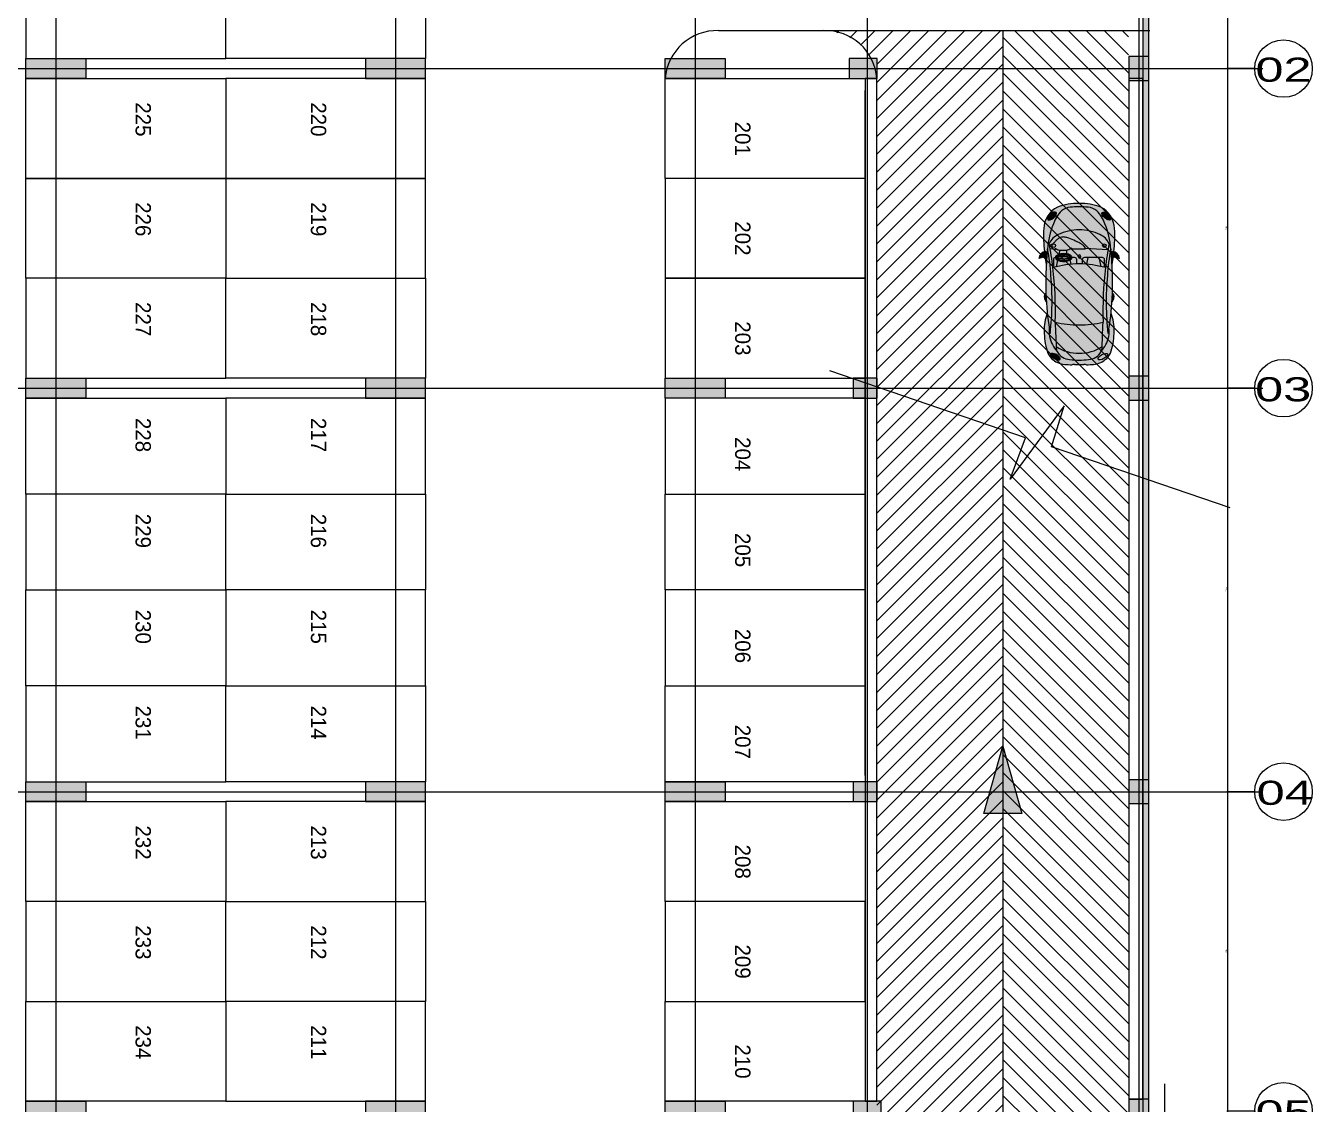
# Model space of a CAD drawing. Header units: metres. Extents: x 29 to 86.9, y -23.2 to 39.7.
# Drawn here: x 54.75 to 86.94, y -2.07 to 24.92 of the extents above; entities that cross this region are included whole.
import ezdxf

# ---------------------------------------------------------------- set-up
doc = ezdxf.new("R2010")
doc.units = ezdxf.units.M
doc.header["$LTSCALE"] = 100
doc.layers.get('0').update_dxf_attribs({"color": 254})
doc.layers.add('Arqui', color=8, linetype='Continuous', lineweight=0)
doc.styles.add('ROMANS', font='arial.ttf', dxfattribs={"width": 0.7})
doc.styles.add('style2', font='arial.ttf', dxfattribs={"width": 1.5})
doc.dimstyles.new('1-10', dxfattribs={"dimscale": 10, "dimtxt": 0.0037, "dimasz": 0.001, "dimexe": 0.0018, "dimexo": 0.0018, "dimgap": 0.0005, "dimtad": 1, "dimzin": 4, "dimdsep": 46, "dimtxsty": 'ROMANS', "dimblk": 'ARCHTICK', "dimcen": 0.003, "dimdle": 0.0015, "dimclrd": 1, "dimclre": 1, "dimclrt": 4, "dimadec": 0, "dimazin": 0, "dimtfac": 1, "dimtix": 1, "dimtmove": 2, "dimatfit": 3, "dimldrblk": 'flecha', "dimfxl": 1, "dimtolj": 1, "dimtzin": 4, "dimarcsym": 0})

# ---------------------------------------------------------------- blocks, each defined once
blk = doc.blocks.new('_ArchTick')
at = {"layer": 'Arqui', "const_width": 0.15}
blk.add_lwpolyline([(-0.5, -0.5), (0.5, 0.5)], dxfattribs=at)
blk = doc.blocks.new('*D15')
at = {"layer": 'Arqui', "lineweight": -2, "transparency": 16777216}
for p, q in [((-46.72, -6657.799), (-47.404, -6657.799)), ((-47.386, -6657.784), (-47.386, -6667.914)), ((-46.72, -6667.899), (-47.404, -6667.899))]:
    blk.add_line(p, q, dxfattribs=at)
at = {"layer": 'Arqui', "transparency": 16777216}
for p in [(-46.702, -6657.799), (-47.386, -6667.899), (-46.702, -6667.899)]:
    blk.add_point(p, dxfattribs=at)
at = {"layer": 'Arqui', "lineweight": -2, "transparency": 16777216, "xscale": 0.01, "yscale": 0.01, "zscale": 0.01}
for p, rotation in [((-47.386, -6657.799), 90), ((-47.386, -6667.899), 270)]:
    blk.add_blockref('_ArchTick', p, dxfattribs=dict(at, rotation=rotation))
at = {"layer": 'Arqui', "transparency": 16777216, "insert": (-47.41, -6662.849), "char_height": 0.037, "attachment_point": 5, "rotation": 90, "style": 'ROMANS'}
blk.add_mtext('\\A1;10.10', dxfattribs=at)
blk = doc.blocks.new('flecha')
at = {"layer": 'Arqui', "lineweight": 0}
h = blk.add_hatch(color=256, dxfattribs=at)
h.dxf.hatch_style = 1
h.paths.add_polyline_path([(0, 0), (2.4, 0.4), (2.4, 0), (4, 0), (4, 0), (2.4, 0), (2.4, -0.4)])
at = {"layer": 'Arqui', "lineweight": 0, "flags": 128}
blk.add_lwpolyline([(0, 0), (2.4, 0.4), (2.4, 0), (2.4, 0), (4, 0), (4, 0), (2.4, 0), (2.4, -0.4), (0, 0)], dxfattribs=at)
blk = doc.blocks.new('*D16')
at = {"layer": 'Arqui', "lineweight": -2, "transparency": 16777216}
for p, q in [((-46.72, -6667.899), (-47.404, -6667.899)), ((-47.386, -6667.884), (-47.386, -6675.914)), ((-46.72, -6675.899), (-47.404, -6675.899))]:
    blk.add_line(p, q, dxfattribs=at)
at = {"layer": 'Arqui', "transparency": 16777216}
for p in [(-46.702, -6667.899), (-47.386, -6675.899), (-46.702, -6675.899)]:
    blk.add_point(p, dxfattribs=at)
at = {"layer": 'Arqui', "lineweight": -2, "transparency": 16777216, "xscale": 0.01, "yscale": 0.01, "zscale": 0.01}
for p, rotation in [((-47.386, -6667.899), 90), ((-47.386, -6675.899), 270)]:
    blk.add_blockref('_ArchTick', p, dxfattribs=dict(at, rotation=rotation))
at = {"layer": 'Arqui', "transparency": 16777216, "insert": (-47.41, -6671.899), "char_height": 0.037, "attachment_point": 5, "rotation": 90, "style": 'ROMANS'}
blk.add_mtext('\\A1;8.00', dxfattribs=at)
blk = doc.blocks.new('*D17')
at = {"layer": 'Arqui', "lineweight": -2, "transparency": 16777216}
for p, q in [((-46.72, -6675.899), (-47.404, -6675.899)), ((-47.386, -6675.884), (-47.386, -6686.014)), ((-46.72, -6685.999), (-47.404, -6685.999))]:
    blk.add_line(p, q, dxfattribs=at)
at = {"layer": 'Arqui', "transparency": 16777216}
for p in [(-46.702, -6675.899), (-47.386, -6685.999), (-46.702, -6685.999)]:
    blk.add_point(p, dxfattribs=at)
at = {"layer": 'Arqui', "lineweight": -2, "transparency": 16777216, "xscale": 0.01, "yscale": 0.01, "zscale": 0.01}
for p, rotation in [((-47.386, -6675.899), 90), ((-47.386, -6685.999), 270)]:
    blk.add_blockref('_ArchTick', p, dxfattribs=dict(at, rotation=rotation))
at = {"layer": 'Arqui', "transparency": 16777216, "insert": (-47.41, -6680.949), "char_height": 0.037, "attachment_point": 5, "rotation": 90, "style": 'ROMANS'}
blk.add_mtext('\\A1;10.10', dxfattribs=at)
blk = doc.blocks.new('*D18')
at = {"layer": 'Arqui', "lineweight": -2, "transparency": 16777216}
for p, q in [((-46.72, -6685.999), (-47.404, -6685.999)), ((-47.386, -6685.984), (-47.386, -6694.014)), ((-46.72, -6693.999), (-47.404, -6693.999))]:
    blk.add_line(p, q, dxfattribs=at)
at = {"layer": 'Arqui', "transparency": 16777216}
for p in [(-46.702, -6685.999), (-47.386, -6693.999), (-46.702, -6693.999)]:
    blk.add_point(p, dxfattribs=at)
at = {"layer": 'Arqui', "lineweight": -2, "transparency": 16777216, "xscale": 0.01, "yscale": 0.01, "zscale": 0.01}
for p, rotation in [((-47.386, -6685.999), 90), ((-47.386, -6693.999), 270)]:
    blk.add_blockref('_ArchTick', p, dxfattribs=dict(at, rotation=rotation))
at = {"layer": 'Arqui', "transparency": 16777216, "insert": (-47.41, -6689.999), "char_height": 0.037, "attachment_point": 5, "rotation": 90, "style": 'ROMANS'}
blk.add_mtext('\\A1;8.00', dxfattribs=at)
blk = doc.blocks.new('WVG&%SOL')
at = {"layer": 'Arqui'}
for points in [[(2.702, 2.046), (2.759, 1.843), (2.873, 1.868, 0.376745)], [(4.01, 1.023, 0.038434), (3.999, 1.252, 0.165051), (3.909, 1.471, 0.116028), (3.578, 1.676, 0.079533), (2.939, 1.825, -0.034914), (2.267, 1.739, -0.050272), (0.794, 1.756, -0.005604), (0.931, 1.78, 0.156483), (0.512, 1.7, 0.040994), (0.36, 1.601, -0.002724), (1.083, 1.631, 0.037623), (2.471, 1.689, 0.015614), (3.079, 1.782, -0.195233), (3.304, 1.552, -0.1149), (3.427, 1.023, -0.1149), (3.304, 0.494, -0.195233), (3.079, 0.264, 0.015614), (2.471, 0.356, 0.037623), (1.083, 0.415, -0.002724), (0.36, 0.445, 0.040994), (0.512, 0.345, 0.156483), (0.931, 0.265, -0.005604), (0.794, 0.29, -0.050272), (2.267, 0.306, -0.034914), (2.939, 0.221, 0.079533), (3.578, 0.37, 0.116028), (3.909, 0.575, 0.165051), (3.999, 0.793, 0.038434)], [(2.939, 1.825, 0.040737), (1.68, 1.861, 0.035921), (0.794, 1.756, 0.050272), (2.267, 1.739, 0.034914)], [(1.68, 1.861, 0.003237), (1.6, 1.857, -0.302201), (1.78, 1.902, -0.382363), (1.81, 1.867, 0.004188)], [(2.746, 1.89, 0.012662), (2.546, 1.858, -0.00691), (2.759, 1.843)], [(2.267, 0.306, 0.050272), (0.794, 0.29, 0.035921), (1.68, 0.184, 0.040737), (2.939, 0.221, 0.034914)], [(1.68, 0.184, -0.003237), (1.6, 0.189, 0.302201), (1.78, 0.144, 0.382363), (1.81, 0.179, -0.004188), (1.68, 0.184, 0.370606), (1.69, 0.159, 0.133562), (1.727, 0.152, 0.082304), (1.774, 0.157, 0.720766), (1.775, 0.178, -0.720766), (1.774, 0.157, -0.082304), (1.727, 0.152, -0.131494), (1.691, 0.159, -0.378629)], [(2.759, 0.203, -0.00691), (2.546, 0.187, 0.012662), (2.746, 0.155)], [(2.873, 0.178), (2.759, 0.203), (2.702, 0, 0.376745)]]:
    blk.add_hatch(color=256, dxfattribs=at).paths.add_polyline_path(points)
h = blk.add_hatch(color=256, dxfattribs=at)
h.paths.add_polyline_path([(0.351, 1.838, 0.12145), (0.162, 1.722, 0.182603), (0.011, 1.389, 0.029325), (0, 1.208, 0.083808), (0.011, 1.175, -0.015143), (0.011, 1.144, 0.03333), (0.006, 1.023, 0.03333), (0.011, 0.901, -0.015143), (0.011, 0.87, 0.083808), (0, 0.838, 0.029325), (0.011, 0.656, 0.182603), (0.162, 0.323, 0.12145), (0.351, 0.208, 0.08496), (0.855, 0.137, 0.124038), (1.301, 0.214, -0.015027), (0.931, 0.265, -0.156483), (0.512, 0.345, -0.048195), (0.336, 0.465, -0.259383), (0.135, 0.782, -0.003945), (0.116, 1.023, -0.003945), (0.135, 1.264, -0.259383), (0.336, 1.581, -0.048195), (0.512, 1.7, -0.156483), (0.931, 1.78, -0.015027), (1.301, 1.832, 0.124038), (0.855, 1.908, 0.08496)])
edge = h.paths.add_edge_path(flags=16)
edge.add_ellipse((0.208, 1.626), major_axis=(0.067, 0.121), ratio=0.405921, start_angle=0, end_angle=360, ccw=False)
h.paths.add_polyline_path([(1.083, 1.631, 0.037623), (2.471, 1.689, 0.015614), (3.079, 1.782, -0.195233), (3.304, 1.552, -0.1149), (3.427, 1.023, -0.1149), (3.304, 0.494, -0.195233), (3.079, 0.264, 0.015614), (2.471, 0.356, 0.037623), (1.083, 0.415, -0.002321), (0.467, 0.44, -0.169228), (0.298, 1.023, -0.169228), (0.467, 1.606, -0.002321)])
h = blk.add_hatch(color=256, dxfattribs=at)
h.paths.add_polyline_path([(0.351, 1.838, 0.12145), (0.162, 1.722, 0.182603), (0.011, 1.389, 0.029325), (0, 1.208, 0.083808), (0.011, 1.175, -0.015143), (0.011, 1.144, 0.03333), (0.006, 1.023, 0.03333), (0.011, 0.901, -0.015143), (0.011, 0.87, 0.083808), (0, 0.838, 0.029325), (0.011, 0.656, 0.182603), (0.162, 0.323, 0.12145), (0.351, 0.208, 0.08496), (0.855, 0.137, 0.124038), (1.301, 0.214, -0.015027), (0.931, 0.265, -0.156483), (0.512, 0.345, -0.048195), (0.336, 0.465, -0.259383), (0.135, 0.782, -0.003945), (0.116, 1.023, -0.003945), (0.135, 1.264, -0.259383), (0.336, 1.581, -0.048195), (0.512, 1.7, -0.156483), (0.931, 1.78, -0.015027), (1.301, 1.832, 0.124038), (0.855, 1.908, 0.08496)])
edge = h.paths.add_edge_path(flags=16)
edge.add_ellipse((0.208, 1.626), major_axis=(0.067, 0.121), ratio=0.405921, start_angle=0, end_angle=360, ccw=False)
h.paths.add_polyline_path([(2.471, 1.689, -0.037623), (1.083, 1.631, 0.072177), (1.017, 1.023, 0.072177), (1.083, 0.415, -0.037623), (2.471, 0.356, 0.055837), (2.565, 1.023, 0.055837)])
h.paths.add_polyline_path([(2.768, 0.989), (2.749, 0.985, -1.5), (2.749, 1.041), (2.768, 1.038, -1)], flags=16)
edge = h.paths.add_edge_path()
edge.add_line((2.722, 0.89), (2.722, 0.433))
edge.add_arc((2.667, 0.433), 0.0544, 270, 360, ccw=False)
edge.add_line((2.667, 0.378), (2.476, 0.378))
edge.add_arc((-0.458, 1.111), 3.024, 345.5534, 345.9894, ccw=False)
edge.add_arc((1.294, -9.433), 9.859, 80.5373, 83.1462, ccw=False)
edge.add_line((2.915, 0.292), (2.956, 0.866))
edge.add_spline(control_points=[(2.956, 0.866), (2.949, 0.868), (2.942, 0.874), (2.939, 0.881)], knot_values=[0, 0, 0, 0, 0.527288, 0.527288, 0.527288, 0.527288], degree=3, periodic=0)
edge.add_line((2.939, 0.881), (2.932, 1.193))
edge.add_spline(control_points=[(2.932, 1.193), (2.931, 1.2), (2.926, 1.216), (2.939, 1.213), (2.947, 1.216), (2.956, 1.215), (2.963, 1.218), (2.969, 1.224), (2.951, 1.232), (2.942, 1.268), (2.919, 1.312), (2.906, 1.385), (2.906, 1.45), (2.91, 1.5), (2.912, 1.514)], knot_values=[0.141298, 0.141298, 0.141298, 0.141298, 0.159943, 0.165931, 0.172001, 0.183023, 0.189716, 0.194702, 0.19969, 0.230667, 0.293381, 0.334048, 0.431764, 0.469446, 0.469446, 0.469446, 0.469446], degree=3, periodic=0)
edge.add_line((2.915, 1.338), (2.814, 1.333))
edge.add_spline(control_points=[(2.721, 1.628), (2.727, 1.628), (2.739, 1.625), (2.758, 1.618), (2.774, 1.595), (2.801, 1.556), (2.817, 1.47), (2.827, 1.435), (2.812, 1.326), (2.815, 1.34), (2.817, 1.354), (2.805, 1.275), (2.786, 1.253), (2.758, 1.214), (2.734, 1.206), (2.723, 1.206), (2.722, 1.206)], knot_values=[0.610155, 0.610155, 0.610155, 0.610155, 0.626247, 0.643672, 0.663469, 0.698879, 0.775847, 0.869639, 0.907731, 0.907731, 0.907731, 0.947421, 0.997365, 1.038981, 1.062017, 1.06671, 1.06671, 1.06671, 1.06671], degree=3, periodic=0)
edge.add_line((2.722, 1.206), (2.722, 1.14))
edge.add_arc((2.667, 1.14), 0.0544, 270, 360, ccw=False)
edge.add_line((2.667, 1.085), (2.562, 1.085))
edge.add_arc((-0.458, 0.935), 3.024, 1.6629, 2.8483, ccw=False)
edge.add_arc((-0.458, 1.111), 3.024, 356.8483, 358.3371, ccw=False)
edge.add_line((2.562, 0.944), (2.667, 0.944))
edge.add_arc((2.667, 0.89), 0.0544, 0, 90, ccw=False)
h = blk.add_hatch(color=256, dxfattribs=at)
h.paths.add_polyline_path([(0.351, 1.838, 0.12145), (0.162, 1.722, 0.182603), (0.011, 1.389, 0.029325), (0, 1.208, 0.083808), (0.011, 1.175, -0.015143), (0.011, 1.144, 0.03333), (0.006, 1.023, 0.03333), (0.011, 0.901, -0.015143), (0.011, 0.87, 0.083808), (0, 0.838, 0.029325), (0.011, 0.656, 0.182603), (0.162, 0.323, 0.12145), (0.351, 0.208, 0.08496), (0.855, 0.137, 0.124038), (1.301, 0.214, -0.015027), (0.931, 0.265, -0.156483), (0.512, 0.345, -0.048195), (0.336, 0.465, -0.259383), (0.135, 0.782, -0.003945), (0.116, 1.023, -0.003945), (0.135, 1.264, -0.259383), (0.336, 1.581, -0.048195), (0.512, 1.7, -0.156483), (0.931, 1.78, -0.015027), (1.301, 1.832, 0.124038), (0.855, 1.908, 0.08496)])
edge = h.paths.add_edge_path(flags=16)
edge.add_ellipse((0.208, 1.626), major_axis=(0.067, 0.121), ratio=0.405921, start_angle=0, end_angle=360, ccw=False)
h.paths.add_polyline_path([(0.298, 1.023, -0.169228), (0.467, 1.606, 0.000403), (0.36, 1.601, 0.007186), (0.336, 1.581, 0.259383), (0.135, 1.264, 0.003945), (0.116, 1.023, 0.003945), (0.135, 0.782, 0.259383), (0.336, 0.465, 0.007186), (0.36, 0.445, 0.000403), (0.467, 0.44, -0.169228)], flags=17)
h = blk.add_hatch(color=256, dxfattribs=at)
edge = h.paths.add_edge_path()
edge.add_ellipse((0.208, 1.626), major_axis=(0.067, 0.121), ratio=0.405921, start_angle=0, end_angle=360, ccw=False)
for points in [[(2.858, 1.864), (2.759, 1.843, -0.003686), (2.873, 1.832)], [(2.873, 0.214, -0.003686), (2.759, 0.203), (2.858, 0.181)]]:
    blk.add_hatch(color=256, dxfattribs=at).paths.add_polyline_path(points, flags=17)
h = blk.add_hatch(color=256, dxfattribs=at)
h.paths.add_polyline_path([(4.005, 0.472, 0.098289), (4.097, 1.023, 0.098289), (4.005, 1.573, 0.265263), (3.464, 1.922, 0.037363), (2.868, 1.905, -0.050523), (2.873, 1.868), (2.858, 1.864), (2.873, 1.832, -0.002164), (2.939, 1.825, -0.079533), (3.578, 1.676, -0.116028), (3.909, 1.471, -0.165051), (3.999, 1.252, -0.038434), (4.01, 1.023, -0.038434), (3.999, 0.793, -0.165051), (3.909, 0.575, -0.116028), (3.578, 0.37, -0.079533), (2.939, 0.221, -0.002164), (2.873, 0.214), (2.858, 0.181), (2.873, 0.178, -0.050523), (2.868, 0.141, 0.037363), (3.464, 0.123, 0.265263)])
edge = h.paths.add_edge_path(flags=0)
edge.add_ellipse((3.775, 0.333), major_axis=(0.09, 0.102), ratio=0.463754, start_angle=0, end_angle=360)
edge = h.paths.add_edge_path(flags=0)
edge.add_ellipse((3.775, 1.712), major_axis=(-0.09, 0.102), ratio=0.463754, start_angle=0, end_angle=360, ccw=False)
edge = h.paths.add_edge_path(flags=16)
edge.add_ellipse((3.775, 0.333), major_axis=(0.09, 0.102), ratio=0.463754, start_angle=0, end_angle=360)
edge = h.paths.add_edge_path(flags=16)
edge.add_ellipse((3.775, 1.712), major_axis=(-0.09, 0.102), ratio=0.463754, start_angle=0, end_angle=360, ccw=False)
h = blk.add_hatch(color=256, dxfattribs=at)
edge = h.paths.add_edge_path()
edge.add_ellipse((3.775, 1.712), major_axis=(0.09, -0.102), ratio=0.463754, start_angle=0, end_angle=360, ccw=False)
h = blk.add_hatch(color=256, dxfattribs=at)
edge = h.paths.add_edge_path()
edge.add_ellipse((3.775, 0.333), major_axis=(0.09, 0.102), ratio=0.463754, start_angle=0, end_angle=360)
for p, q in [((2.759, 1.843), (2.702, 2.046)), ((2.759, 1.843), (2.873, 1.868)), ((2.858, 1.864), (2.873, 1.832)), ((2.925, 1.622), (2.946, 1.758)), ((2.655, 1.573), (2.491, 1.607)), ((2.712, 1.561), (2.682, 1.567)), ((2.739, 1.514), (2.722, 1.601)), ((2.745, 1.341), (2.722, 1.233)), ((2.751, 1.515), (2.734, 1.602)), ((2.757, 1.342), (2.734, 1.234)), ((2.748, 1.528), (2.782, 1.525)), ((2.755, 1.33), (2.788, 1.332)), ((2.809, 1.523), (2.915, 1.514)), ((2.814, 1.333), (2.914, 1.338)), ((2.661, 1.261), (2.551, 1.237)), ((2.722, 1.275), (2.688, 1.267)), ((2.738, 1.044), (2.768, 1.038)), ((2.738, 0.983), (2.768, 0.989)), ((2.939, 0.881), (2.932, 1.193)), ((2.72, 0.803), (2.554, 0.838)), ((2.667, 0.944), (2.562, 0.944)), ((2.722, 0.433), (2.722, 0.89)), ((2.915, 0.292), (2.956, 0.866)), ((2.476, 0.378), (2.667, 0.378)), ((2.722, 0.519), (2.497, 0.469)), ((2.759, 0.203), (2.702, 0)), ((2.759, 0.203), (2.873, 0.178)), ((2.858, 0.181), (2.873, 0.214))]:
    blk.add_line(p, q, dxfattribs=at)
for points in [[(2.722, 1.624, 0.414214), (2.667, 1.678), (2.507, 1.678)], [(2.562, 1.085), (2.667, 1.085, 0.414214), (2.722, 1.14), (2.722, 1.206)]]:
    blk.add_lwpolyline(points, format="xyb", dxfattribs=at)
for points in [[(2.722, 1.578), (2.722, 1.601)], [(2.722, 1.233), (2.722, 1.275)]]:
    blk.add_lwpolyline(points, dxfattribs=at)
for centre, radius, start, end in [((2.686, 1.859), 0.187, 2.5895, 85.1642), ((0.527, 1.355), 0.518, 134.8156, 176.2091), ((0.49, 1.398), 0.461, 107.6667, 135.3654), ((1.041, 0.73), 1.106, 118.6215, 129.6583), ((0.809, 0.399), 1.509, 88.2419, 107.6667), ((0.846, 1.087), 0.699, 83.0468, 118.6215), ((1.97, -4.354), 6.222, 92.6645, 100.8935), ((1.612, 9.056), 7.346, 263.6037, 275.1155), ((0.927, 0.984), 0.927, 66.1695, 94.4524), ((1.388, 10.865), 9.239, 268.1085, 276.7269), ((1.724, 1.744), 0.167, 70.422, 137.6815), ((1.7, 1.868), 0.0208, 117.3553, 198.6953), ((2.088, -5.871), 7.743, 83.6862, 93.0174), ((1.723, 1.822), 0.072, 86.3517, 116.7819), ((1.735, 1.75), 0.144, 74.075, 92.8953), ((1.77, 1.877), 0.0125, 295.4097, 69.5872), ((1.775, 1.867), 0.0346, 358.953, 82.653), ((1.991, 6.591), 4.859, 273.2586, 281.2572), ((1.294, 11.478), 9.859, 276.8538, 280.432), ((-0.458, 0.935), 3.024, 1.6629, 14.4466), ((3.28, -2.074), 4, 97.6796, 100.5813), ((3.28, -2.074), 4, 87.3617, 95.9207), ((2.793, -0.244), 2.074, 67.7656, 85.955), ((2.908, 1.389), 0.428, 22.2685, 66.4568), ((3.429, 1.274), 0.649, 27.4706, 86.8958), ((3.308, 0.869), 0.851, 45.0395, 71.5127), ((1.552, 1.207), 1.552, 173.2716, 179.9906), ((0.52, 1.242), 0.386, 118.5377, 176.7022), ((1.219, 1.071), 0.923, 144.5605, 182.9807), ((3.481, -64.727), 66.401, 92.06958, 92.69392), ((3.146, 1.099), 2.13, 165.5498, 182.063), ((2.23, 1.023), 1.197, 359.966, 26.1842), ((3.632, 1.229), 0.368, 3.5765, 41.0654), ((2.664, 1.068), 1.433, 358.203, 20.657), ((0.101, 1.225), 0.102, 189.8044, 208.967), ((0.92, 1.051), 0.914, 174.1186, 181.7543), ((0.92, 0.995), 0.914, 178.2457, 185.8814), ((-0.503, 1.168), 0.514, 357.37, 0.8403), ((15.395, -0.052), 15.317, 175.0732, 175.9774), ((15.395, 2.097), 15.317, 184.0226, 184.9268), ((1.219, 0.975), 0.923, 177.0193, 215.4395), ((3.146, 0.946), 2.13, 177.937, 194.4502), ((-0.458, 1.111), 3.024, 345.5534, 358.3371), ((2.738, 1.013), 0.0305, 67.3801, 292.6199), ((2.768, 1.013), 0.0244, 270, 90), ((2.23, 1.022), 1.197, 333.8158, 0.034), ((2.515, 1.064), 1.496, 358.4023, 7.2064), ((2.515, 0.981), 1.496, 352.7936, 1.5977), ((2.664, 0.978), 1.433, 339.343, 1.797), ((0.101, 0.821), 0.102, 151.033, 170.1956), ((1.552, 0.838), 1.552, 180.0094, 186.7284), ((-0.503, 0.878), 0.514, 359.1597, 2.63), ((0.527, 0.691), 0.518, 183.7909, 225.1844), ((0.52, 0.804), 0.386, 183.2978, 241.4623), ((2.667, 0.89), 0.0544, 0, 90), ((3.632, 0.816), 0.368, 318.9346, 356.4235), ((1.041, 1.316), 1.106, 230.3417, 241.3785), ((3.481, 66.773), 66.401, 267.30608, 267.93042), ((0.846, 0.959), 0.699, 241.3785, 276.9532), ((1.612, -7.01), 7.346, 84.8845, 96.3963), ((1.388, -8.82), 9.239, 83.2731, 91.8915), ((1.294, -9.433), 9.859, 79.568, 83.1462), ((2.667, 0.433), 0.0544, 270, 360), ((2.793, 2.289), 2.074, 274.045, 292.2344), ((2.908, 0.656), 0.428, 293.5432, 337.7315), ((3.429, 0.772), 0.649, 273.1042, 332.5294), ((3.308, 1.177), 0.851, 288.4873, 314.9605), ((0.49, 0.647), 0.461, 224.6346, 252.3333), ((0.809, 1.646), 1.509, 252.3333, 271.7581), ((1.97, 6.4), 6.222, 259.1065, 267.3355), ((0.927, 1.061), 0.927, 265.5476, 293.8305), ((1.724, 0.301), 0.167, 222.3185, 289.578), ((1.7, 0.178), 0.0208, 161.3047, 242.6447), ((2.088, 7.917), 7.743, 266.9826, 276.3138), ((1.723, 0.224), 0.072, 243.2181, 273.6483), ((1.735, 0.296), 0.144, 267.1047, 285.925), ((1.771, 0.168), 0.0111, 285.925, 69.0437), ((1.775, 0.178), 0.0346, 277.347, 1.047), ((1.991, -4.545), 4.859, 78.7428, 86.7414), ((3.28, 4.119), 4, 259.4187, 262.3204), ((2.686, 0.186), 0.187, 274.8358, 357.4105), ((3.28, 4.119), 4, 264.0793, 272.6383)]:
    blk.add_arc(centre, radius, start, end, dxfattribs=at)
at = {"layer": 'Arqui', "extrusion": (0, 0, -1)}
for centre, major_axis, ratio in [((0.208, 1.626), (0.067, 0.121), 0.405921), ((3.775, 1.712), (0.09, -0.102), 0.463754)]:
    blk.add_ellipse(centre, major_axis=major_axis, ratio=ratio, dxfattribs=at)
at = {"layer": 'Arqui'}
for centre in [(3.026, 1.667), (3.026, 0.384)]:
    blk.add_ellipse(centre, major_axis=(0, -0.0467), ratio=0.983266, start_param=4.712389, end_param=10.995574, dxfattribs=at)
for centre, major_axis, ratio in [((0.208, 0.42), (0.067, -0.121), 0.405921), ((3.775, 0.333), (0.09, 0.102), 0.463754)]:
    blk.add_ellipse(centre, major_axis=major_axis, ratio=ratio, dxfattribs=at)
for points, knots in [([(2.925, 1.622), (2.929, 1.624), (2.936, 1.63), (2.953, 1.634), (2.954, 1.624), (2.953, 1.617), (2.947, 1.609), (2.936, 1.6), (2.926, 1.578), (2.914, 1.536), (2.906, 1.462), (2.906, 1.385), (2.919, 1.312), (2.942, 1.268), (2.951, 1.232), (2.969, 1.224), (2.963, 1.218), (2.956, 1.215), (2.947, 1.216), (2.939, 1.213), (2.926, 1.216), (2.931, 1.2), (2.932, 1.193)], [0, 0, 0, 0, 0.0138597, 0.0278304, 0.0329137, 0.0379971, 0.0465756, 0.0592704, 0.0762214, 0.1105991, 0.1789801, 0.2766959, 0.3173629, 0.3800771, 0.4110544, 0.4160421, 0.4210284, 0.4277212, 0.4387433, 0.4448131, 0.4508005, 0.4694463, 0.4694463, 0.4694463, 0.4694463]), ([(2.939, 0.881), (2.942, 0.874), (2.964, 0.856), (3.012, 0.893), (3.051, 0.94), (3.098, 1.02), (3.152, 1.134), (3.201, 1.26), (3.246, 1.376), (3.247, 1.474), (3.206, 1.555), (3.154, 1.617), (3.098, 1.656), (3.066, 1.696), (3.049, 1.723), (3.035, 1.774)], [0, 0, 0, 0, 0.527288, 1.647451, 3.487558, 5.099073, 7.968657, 12.238313, 14.475187, 16.613757, 18.744202, 20.639343, 22.223389, 23.452731, 24.286529, 24.286529, 24.286529, 24.286529]), ([(2.815, 1.34), (2.817, 1.354), (2.805, 1.275), (2.786, 1.253), (2.758, 1.214), (2.726, 1.204), (2.692, 1.21), (2.669, 1.249), (2.636, 1.299), (2.624, 1.37), (2.624, 1.449), (2.634, 1.522), (2.657, 1.582), (2.685, 1.618), (2.715, 1.63), (2.738, 1.625), (2.758, 1.618), (2.774, 1.595), (2.801, 1.556), (2.817, 1.47), (2.827, 1.435), (2.812, 1.326), (2.815, 1.34)], [0, 0, 0, 0, 0.03969, 0.089634, 0.13125, 0.1542862, 0.1797268, 0.2207266, 0.2680991, 0.3447665, 0.4095645, 0.4843001, 0.541515, 0.5817687, 0.6060665, 0.6262474, 0.6436722, 0.6634686, 0.6988791, 0.7758465, 0.8696394, 0.907731, 0.907731, 0.907731, 0.907731]), ([(2.788, 1.338), (2.787, 1.333), (2.786, 1.328), (2.784, 1.317), (2.783, 1.311), (2.779, 1.294), (2.776, 1.287), (2.772, 1.278), (2.77, 1.274), (2.765, 1.268), (2.764, 1.266), (2.757, 1.258), (2.752, 1.251), (2.745, 1.243), (2.742, 1.241), (2.738, 1.237), (2.736, 1.236), (2.731, 1.234), (2.729, 1.233), (2.723, 1.233), (2.719, 1.233), (2.714, 1.234), (2.713, 1.235), (2.71, 1.236), (2.708, 1.238), (2.703, 1.243), (2.701, 1.247), (2.695, 1.256), (2.691, 1.262), (2.685, 1.272), (2.682, 1.277), (2.675, 1.288), (2.672, 1.294), (2.666, 1.306), (2.664, 1.313), (2.659, 1.326), (2.658, 1.333), (2.653, 1.355), (2.652, 1.371), (2.65, 1.402), (2.65, 1.418), (2.653, 1.465), (2.657, 1.496), (2.669, 1.537), (2.673, 1.548), (2.681, 1.564), (2.684, 1.57), (2.69, 1.581), (2.694, 1.586), (2.701, 1.593), (2.704, 1.595), (2.711, 1.599), (2.714, 1.601), (2.718, 1.601), (2.719, 1.601), (2.723, 1.601), (2.725, 1.601), (2.73, 1.599), (2.733, 1.599), (2.738, 1.597), (2.739, 1.596), (2.741, 1.595), (2.741, 1.595), (2.742, 1.595), (2.742, 1.594), (2.744, 1.591), (2.746, 1.589), (2.75, 1.583), (2.752, 1.581), (2.755, 1.576), (2.757, 1.573), (2.761, 1.566), (2.764, 1.562), (2.769, 1.553), (2.771, 1.548), (2.775, 1.538), (2.777, 1.532), (2.781, 1.516), (2.784, 1.504), (2.788, 1.486), (2.789, 1.48), (2.792, 1.468), (2.793, 1.463), (2.795, 1.449), (2.796, 1.44), (2.796, 1.421), (2.796, 1.414), (2.795, 1.401), (2.794, 1.395), (2.792, 1.374), (2.79, 1.355), (2.788, 1.344), (2.788, 1.342), (2.788, 1.34), (2.788, 1.339), (2.788, 1.338), (2.788, 1.338), (2.788, 1.338)], [0.497033, 0.497033, 0.497033, 0.497033, 0.723444, 0.723444, 0.974636, 0.974636, 1.50964, 1.50964, 2.044645, 2.044645, 2.271061, 2.271061, 2.862376, 2.862376, 3.217654, 3.217654, 3.537253, 3.537253, 3.856852, 3.856852, 4.368613, 4.368613, 4.584627, 4.584627, 4.99269, 4.99269, 5.400753, 5.400753, 5.808816, 5.808816, 6.216879, 6.216879, 6.778716, 6.778716, 7.350371, 7.350371, 7.922025, 7.922025, 9.065335, 9.065335, 10.208644, 10.208644, 12.495263, 12.495263, 13.409896, 13.409896, 13.929088, 13.929088, 14.44828, 14.44828, 14.909885, 14.909885, 15.371489, 15.371489, 15.62524, 15.62524, 15.87899, 15.87899, 16.120875, 16.120875, 16.36276, 16.36276, 16.51635, 16.51635, 16.669941, 16.669941, 16.921521, 16.921521, 17.136676, 17.136676, 17.351831, 17.351831, 17.782142, 17.782142, 18.204974, 18.204974, 18.627807, 18.627807, 19.473473, 19.473473, 19.978923, 19.978923, 20.484372, 20.484372, 21.475119, 21.475119, 21.859144, 21.859144, 22.162884, 22.162884, 22.770362, 22.770362, 22.900493, 22.900493, 22.951221, 22.951221, 22.964298, 22.964298, 22.964298, 22.964298]), ([(2.728, 1.261), (2.726, 1.264), (2.724, 1.266), (2.719, 1.274), (2.716, 1.279), (2.71, 1.29), (2.706, 1.296), (2.7, 1.308), (2.698, 1.315), (2.694, 1.328), (2.692, 1.336), (2.688, 1.358), (2.686, 1.373), (2.685, 1.405), (2.685, 1.42), (2.687, 1.467), (2.691, 1.498), (2.703, 1.539), (2.707, 1.55), (2.715, 1.566), (2.718, 1.572), (2.723, 1.58), (2.724, 1.581), (2.725, 1.583)], [5.596292, 5.596292, 5.596292, 5.596292, 5.808816, 5.808816, 6.216879, 6.216879, 6.778716, 6.778716, 7.350371, 7.350371, 7.922025, 7.922025, 9.065335, 9.065335, 10.208644, 10.208644, 12.495263, 12.495263, 13.409896, 13.409896, 13.929088, 13.929088, 14.118229, 14.118229, 14.118229, 14.118229]), ([(2.739, 1.514), (2.74, 1.507), (2.742, 1.5), (2.745, 1.486), (2.746, 1.48), (2.749, 1.468), (2.75, 1.463), (2.752, 1.449), (2.753, 1.44), (2.753, 1.421), (2.753, 1.414), (2.752, 1.401), (2.751, 1.395), (2.749, 1.374), (2.747, 1.355), (2.745, 1.344), (2.745, 1.343), (2.745, 1.341)], [18.939067, 18.939067, 18.939067, 18.939067, 19.473473, 19.473473, 19.978923, 19.978923, 20.484372, 20.484372, 21.475119, 21.475119, 21.859144, 21.859144, 22.162884, 22.162884, 22.770362, 22.770362, 22.871566, 22.871566, 22.871566, 22.871566]), ([(2.751, 1.515), (2.752, 1.508), (2.754, 1.501), (2.757, 1.487), (2.758, 1.481), (2.761, 1.469), (2.762, 1.464), (2.764, 1.45), (2.765, 1.441), (2.765, 1.422), (2.765, 1.415), (2.764, 1.402), (2.763, 1.396), (2.761, 1.375), (2.759, 1.356), (2.757, 1.345), (2.757, 1.344), (2.757, 1.342)], [18.939067, 18.939067, 18.939067, 18.939067, 19.473473, 19.473473, 19.978923, 19.978923, 20.484372, 20.484372, 21.475119, 21.475119, 21.859144, 21.859144, 22.162884, 22.162884, 22.770362, 22.770362, 22.871566, 22.871566, 22.871566, 22.871566])]:
    blk.add_open_spline(points, degree=3, knots=knots, dxfattribs=at)
blk = doc.blocks.new('automovil planta')
at = {"layer": 'Arqui', "rotation": 90.88404490339994}
blk.add_blockref('WVG&%SOL', (1.086, -4.08), dxfattribs=at)
blk = doc.blocks.new('estructura etapa 3')
at = {"layer": 'Arqui'}
h = blk.add_hatch(color=256, dxfattribs=at)
h.paths.add_polyline_path([(-91.651, -6658.124), (-91.651, -6657.624), (-92.35, -6657.624), (-92.35, -6658.124)])
h.paths.add_polyline_path([(-49.354, -6658.124), (-49.354, -6657.624), (-50.055, -6657.624), (-50.055, -6658.124)])
h.paths.add_polyline_path([(-56.053, -6658.124), (-56.053, -6657.624), (-56.753, -6657.624), (-56.753, -6658.124)])
h.paths.add_polyline_path([(-76.45, -6659.124), (-76.95, -6659.124), (-76.95, -6657.624), (-76.45, -6657.624)])
h.paths.add_polyline_path([(-83.95, -6659.124), (-84.45, -6659.124), (-84.45, -6657.624), (-83.95, -6657.624)])
h.paths.add_polyline_path([(-60.452, -6659.124), (-60.952, -6659.124), (-60.952, -6657.624), (-60.452, -6657.624)])
h.paths.add_polyline_path([(-67.95, -6659.124), (-68.45, -6659.124), (-68.45, -6657.624), (-67.95, -6657.624)])
h.paths.add_polyline_path([(-91.85, -6668.199), (-91.851, -6667.599), (-92.35, -6667.599), (-92.349, -6668.199)])
h.paths.add_polyline_path([(-49.354, -6668.199), (-49.354, -6667.599), (-49.854, -6667.599), (-49.854, -6668.199)])
h.paths.add_polyline_path([(-56.154, -6668.149), (-56.154, -6667.649), (-56.854, -6667.649), (-56.854, -6668.149)])
h.paths.add_polyline_path([(-59.952, -6667.649), (-59.952, -6668.149), (-61.452, -6668.149), (-61.452, -6667.649)])
h.paths.add_polyline_path([(-75.95, -6667.649), (-75.95, -6668.149), (-77.45, -6668.149), (-77.45, -6667.649)])
h.paths.add_polyline_path([(-68.95, -6667.649), (-68.95, -6668.149), (-67.45, -6668.149), (-67.45, -6667.649)])
h.paths.add_polyline_path([(-84.95, -6667.649), (-84.95, -6668.149), (-83.45, -6668.149), (-83.45, -6667.649)])
h.paths.add_polyline_path([(-91.85, -6676.199), (-91.85, -6675.599), (-92.349, -6675.599), (-92.349, -6676.199)])
h.paths.add_polyline_path([(-49.354, -6676.199), (-49.354, -6675.599), (-49.854, -6675.599), (-49.854, -6676.199)])
h.paths.add_polyline_path([(-56.154, -6676.149), (-56.154, -6675.649), (-56.754, -6675.649), (-56.754, -6676.149)])
h.paths.add_polyline_path([(-59.952, -6675.649), (-59.952, -6676.149), (-61.452, -6676.149), (-61.452, -6675.649)])
h.paths.add_polyline_path([(-75.95, -6675.649), (-75.95, -6676.149), (-77.45, -6676.149), (-77.45, -6675.649)])
h.paths.add_polyline_path([(-68.95, -6675.649), (-68.95, -6676.149), (-67.45, -6676.149), (-67.45, -6675.649)])
h.paths.add_polyline_path([(-84.95, -6675.649), (-84.95, -6676.149), (-83.45, -6676.149), (-83.45, -6675.649)])
h.paths.add_polyline_path([(-91.847, -6686.299), (-91.851, -6685.699), (-92.35, -6685.699), (-92.346, -6686.299)])
h.paths.add_polyline_path([(-49.354, -6686.299), (-49.354, -6685.699), (-49.854, -6685.699), (-49.854, -6686.299)])
h.paths.add_polyline_path([(-56.154, -6686.249), (-56.154, -6685.749), (-56.754, -6685.749), (-56.754, -6686.249)])
h.paths.add_polyline_path([(-59.952, -6685.749), (-59.952, -6686.249), (-61.452, -6686.249), (-61.452, -6685.749)])
h.paths.add_polyline_path([(-75.95, -6685.749), (-75.95, -6686.249), (-77.45, -6686.249), (-77.45, -6685.749)])
h.paths.add_polyline_path([(-68.95, -6685.749), (-68.95, -6686.249), (-67.45, -6686.249), (-67.45, -6685.749)])
h.paths.add_polyline_path([(-84.95, -6685.749), (-84.95, -6686.249), (-83.45, -6686.249), (-83.45, -6685.749)])
h.paths.add_polyline_path([(-49.353, -6694.294), (-49.354, -6693.699), (-49.855, -6693.699), (-49.854, -6694.294)])
h.paths.add_polyline_path([(-56.054, -6694.249), (-56.054, -6693.749), (-56.753, -6693.749), (-56.753, -6694.249)])
h.paths.add_polyline_path([(-91.651, -6694.249), (-91.651, -6693.749), (-92.35, -6693.749), (-92.35, -6694.249)])
h.paths.add_polyline_path([(-59.952, -6693.749), (-59.952, -6694.249), (-61.452, -6694.249), (-61.452, -6693.749)])
h.paths.add_polyline_path([(-75.95, -6693.749), (-75.95, -6694.249), (-77.45, -6694.249), (-77.45, -6693.749)])
h.paths.add_polyline_path([(-68.95, -6693.749), (-68.95, -6694.249), (-67.45, -6694.249), (-67.45, -6693.749)])
h.paths.add_polyline_path([(-84.95, -6693.749), (-84.95, -6694.249), (-83.45, -6694.249), (-83.45, -6693.749)])
h.paths.add_polyline_path([(-49.358, -6703.974), (-49.353, -6703.374), (-49.854, -6703.374), (-49.859, -6703.974)])
h.paths.add_polyline_path([(-56.054, -6703.924), (-56.054, -6703.424), (-56.753, -6703.424), (-56.753, -6703.924)])
h.paths.add_polyline_path([(-67.95, -6704.924), (-67.95, -6703.424), (-68.45, -6703.424), (-68.45, -6704.924)])
h.paths.add_polyline_path([(-91.651, -6703.924), (-91.651, -6703.424), (-92.35, -6703.424), (-92.35, -6703.924)])
h.paths.add_polyline_path([(-61.847, -6703.424), (-60.347, -6703.424), (-60.347, -6703.924), (-61.847, -6703.924)])
h.paths.add_polyline_path([(-83.95, -6704.924), (-83.95, -6703.424), (-84.45, -6703.424), (-84.45, -6704.924)])
h.paths.add_polyline_path([(-76.45, -6704.924), (-76.45, -6703.424), (-76.95, -6703.424), (-76.95, -6704.924)])
h.paths.add_polyline_path([(-49.354, -6711.949), (-49.354, -6711.449), (-50.054, -6711.449), (-50.054, -6711.949)])
h.paths.add_polyline_path([(-55.954, -6711.949), (-55.954, -6711.449), (-56.654, -6711.449), (-56.654, -6711.949)])
h.paths.add_polyline_path([(-91.65, -6711.949), (-91.65, -6711.449), (-92.35, -6711.449), (-92.35, -6711.949)])
h.paths.add_polyline_path([(-60.952, -6711.949), (-60.952, -6709.549), (-60.452, -6709.549), (-60.452, -6711.949)])
h.paths.add_polyline_path([(-68.45, -6709.549), (-68.45, -6711.949), (-67.95, -6711.949), (-67.95, -6709.549)])
h.paths.add_polyline_path([(-76.95, -6709.549), (-76.95, -6711.949), (-76.45, -6711.949), (-76.45, -6709.549)])
h.paths.add_polyline_path([(-83.95, -6709.549), (-83.95, -6711.949), (-84.45, -6711.949), (-84.45, -6709.549)])
for p, q in [((-76.7, -6655.354), (-76.7, -6714.914)), ((-68.2, -6655.354), (-68.2, -6714.914)), ((-60.702, -6655.354), (-60.702, -6714.914)), ((-60.702, -6655.354), (-60.702, -6714.914)), ((-56.404, -6655.279), (-56.404, -6714.839)), ((-49.604, -6655.279), (-49.604, -6714.839)), ((-93.028, -6667.899), (-46.502, -6667.899)), ((-93.028, -6675.899), (-46.502, -6675.899)), ((-93.028, -6685.999), (-46.502, -6685.999))]:
    blk.add_line(p, q, dxfattribs=at)
for points in [[(-75.95, -6667.649), (-75.95, -6668.149), (-77.45, -6668.149), (-77.45, -6667.649)], [(-68.95, -6667.649), (-68.95, -6668.149), (-67.45, -6668.149), (-67.45, -6667.649)], [(-59.952, -6667.649), (-59.952, -6668.149), (-61.452, -6668.149), (-61.452, -6667.649)], [(-56.154, -6668.149), (-56.154, -6667.649), (-56.854, -6667.649), (-56.854, -6668.149)], [(-49.354, -6668.199), (-49.354, -6667.599), (-49.854, -6667.599), (-49.854, -6668.199)], [(-75.95, -6675.649), (-75.95, -6676.149), (-77.45, -6676.149), (-77.45, -6675.649)], [(-68.95, -6675.649), (-68.95, -6676.149), (-67.45, -6676.149), (-67.45, -6675.649)], [(-59.952, -6675.649), (-59.952, -6676.149), (-61.452, -6676.149), (-61.452, -6675.649)], [(-56.154, -6676.149), (-56.154, -6675.649), (-56.754, -6675.649), (-56.754, -6676.149)], [(-49.354, -6676.199), (-49.354, -6675.599), (-49.854, -6675.599), (-49.854, -6676.199)], [(-75.95, -6685.749), (-75.95, -6686.249), (-77.45, -6686.249), (-77.45, -6685.749)], [(-68.95, -6685.749), (-68.95, -6686.249), (-67.45, -6686.249), (-67.45, -6685.749)], [(-59.952, -6685.749), (-59.952, -6686.249), (-61.452, -6686.249), (-61.452, -6685.749)], [(-56.154, -6686.249), (-56.154, -6685.749), (-56.754, -6685.749), (-56.754, -6686.249)], [(-49.354, -6686.299), (-49.354, -6685.699), (-49.854, -6685.699), (-49.854, -6686.299)], [(-75.95, -6693.749), (-75.95, -6694.249), (-77.45, -6694.249), (-77.45, -6693.749)], [(-68.95, -6693.749), (-68.95, -6694.249), (-67.45, -6694.249), (-67.45, -6693.749)], [(-59.952, -6693.749), (-59.952, -6694.249), (-61.452, -6694.249), (-61.452, -6693.749)], [(-56.054, -6694.249), (-56.054, -6693.749), (-56.753, -6693.749), (-56.753, -6694.249)], [(-49.353, -6694.294), (-49.354, -6693.699), (-49.855, -6693.699), (-49.854, -6694.294)]]:
    blk.add_lwpolyline(points, close=True, dxfattribs=at)
for centre in [(-45.982, -6667.899), (-45.982, -6675.899), (-45.982, -6685.999), (-45.982, -6693.999)]:
    blk.add_circle(centre, 0.72, dxfattribs=at)
at = {"layer": 'Arqui', "style": 'style2', "width": 1.5}
for s, p in [('02', (-46.685, -6668.229)), ('03', (-46.693, -6676.229)), ('04', (-46.655, -6686.329)), ('05', (-46.683, -6694.329))]:
    blk.add_text(s, height=0.6031, rotation=0.0293, dxfattribs=at).set_placement(p)
at = {"layer": 'Arqui'}
for base, p1, p2, picture, middle in [((-47.386, -6667.899), (-46.702, -6657.799), (-46.702, -6667.899), '*D15', (-47.41, -6662.849)), ((-47.386, -6675.899), (-46.702, -6667.899), (-46.702, -6675.899), '*D16', (-47.41, -6671.899)), ((-47.386, -6685.999), (-46.702, -6675.899), (-46.702, -6685.999), '*D17', (-47.41, -6680.949)), ((-47.386, -6693.999), (-46.702, -6685.999), (-46.702, -6693.999), '*D18', (-47.41, -6689.999))]:
    dim = blk.add_linear_dim(base=base, p1=p1, p2=p2, angle=90, dimstyle='1-10', dxfattribs=at)
    dim.commit()
    dim.dimension.update_dxf_attribs({"geometry": picture, "text_midpoint": middle})
blk = doc.blocks.new('A$C9582355f')
at = {"layer": 'Arqui', "ltscale": 0.03}
h = blk.add_hatch(color=256, dxfattribs=at)
h.dxf.hatch_style = 1
h.paths.add_polyline_path([(43.804, 11.49), (42.871, 11.49), (42.871, 11.34), (43.804, 11.34)])
h.paths.add_polyline_path([(44.867, 14.19), (44.867, 10.752), (45.017, 10.752), (45.017, 14.19)])
h.paths.add_polyline_path([(44.804, 11.49), (44.867, 11.49), (44.867, 11.34), (44.804, 11.34)])
h.paths.add_polyline_path([(41.371, 11.49), (36.82, 11.49), (36.82, 11.34), (41.371, 11.34)])
h.paths.add_polyline_path([(39.671, 11.304), (39.671, 11.34), (39.521, 11.34), (39.521, 11.304)])
h.paths.add_polyline_path([(39.671, 8.977), (39.521, 8.977), (39.521, 10.302), (39.671, 10.302)])
h.paths.add_polyline_path([(39.521, 9.989), (39.521, 10.139), (38.887, 10.14), (38.887, 9.99)])
h.paths.add_polyline_path([(37.433, 9.989), (37.433, 10.14), (38.087, 10.14), (38.087, 9.99)])
h.paths.add_polyline_path([(36.069, 9.99), (36.069, 10.14), (36.633, 10.14), (36.633, 9.99)])
h.paths.add_polyline_path([(36.372, 8.977), (36.222, 8.977), (36.222, 9.99), (36.372, 9.99)])
h.paths.add_polyline_path([(38.021, 8.977), (37.871, 8.977), (37.871, 9.99), (38.021, 9.99)])
h.paths.add_polyline_path([(32.428, 8.977), (39.671, 8.977), (39.671, 8.827), (32.428, 8.827)])
h.paths.add_polyline_path([(32.578, 9.989), (32.578, 10.139), (34.769, 10.14), (34.769, 9.99)])
h.paths.add_polyline_path([(32.428, 8.977), (32.426, 11.49), (32.577, 11.489), (32.577, 11.339), (32.577, 11.339), (32.578, 8.977)])
h.paths.add_polyline_path([(33.329, 8.977), (33.179, 8.977), (33.179, 8.977), (33.329, 8.977)])
h.paths.add_polyline_path([(32.43, 14.191), (32.425, 12.39), (32.575, 12.39), (32.58, 14.191)])
h.paths.add_polyline_path([(36.971, 11.49), (36.82, 11.49), (36.82, 12.492), (34.917, 12.492), (34.919, 11.49), (34.769, 11.49), (34.767, 12.641), (35.719, 12.641), (35.719, 14.19), (35.869, 14.19), (35.869, 12.641), (36.82, 12.641), (36.82, 14.19), (36.971, 14.19)])
h.paths.add_polyline_path([(37.77, 11.49), (37.92, 11.49), (37.92, 11.49)])
h.paths.add_polyline_path([(32.43, 14.19), (50.019, 14.19), (50.019, 14.34), (32.43, 14.34)])
h.paths.add_polyline_path([(53.714, 14.19), (51.817, 14.19), (51.817, 14.34), (53.714, 14.34)])
h.paths.add_polyline_path([(53.864, 57.19), (53.714, 57.19), (53.714, 6.407), (52.125, 6.407), (52.125, 8.421), (52.715, 8.421), (52.715, 8.571), (51.975, 8.571), (51.975, 4.807), (52.778, 4.807), (52.778, 4.957), (52.125, 4.957), (52.125, 6.257), (53.714, 6.257), (53.714, 3.465), (53.864, 3.465)])
h.paths.add_polyline_path([(33.23, 5.425), (33.256, 5.275), (32.578, 5.275), (32.578, 3.055), (32.428, 3.055), (32.428, 5.425)])
h.paths.add_polyline_path([(35.767, 5.425), (35.795, 5.275), (34.232, 5.275), (34.26, 5.425)])
h.paths.add_polyline_path([(37.984, 5.425), (38.012, 5.275), (36.769, 5.275), (36.797, 5.425)])
h.paths.add_polyline_path([(37.321, 3.055), (37.471, 3.055), (37.471, 3.081), (37.471, 5.275), (37.321, 5.275), (37.321, 3.081)])
h.paths.add_polyline_path([(39.024, 5.425), (38.997, 5.275), (39.621, 5.275), (39.621, 3.055), (39.771, 3.055), (39.771, 5.425)])
h.paths.add_polyline_path([(32.428, 2.905), (39.771, 2.905), (39.771, 3.055), (32.428, 3.055)])
h.paths.add_polyline_path([(13.809, 57.191), (13.809, 57.341), (8.984, 57.34), (8.984, 57.19)])
h.paths.add_polyline_path([(43.279, 54.036), (43.129, 54.036), (43.129, 57.19), (43.279, 57.19)])
h.paths.add_polyline_path([(42.417, 54.186), (42.267, 54.186), (42.267, 55.79), (42.417, 55.79)])
h.paths.add_polyline_path([(34.769, 54.036), (34.769, 54.186), (43.129, 54.186), (43.129, 54.036)])
h.paths.add_polyline_path([(42.267, 56.84), (42.267, 56.99)])
h.paths.add_polyline_path([(34.919, 55.182), (34.769, 55.182), (34.769, 55.79), (34.919, 55.79)], flags=0)
h.paths.add_polyline_path([(34.919, 55.182), (34.769, 55.182), (34.769, 55.79), (34.919, 55.79)], flags=17)
h.paths.add_polyline_path([(34.919, 55.182), (34.769, 55.182), (34.769, 55.79), (34.919, 55.79)], flags=17)
at = {"layer": 'Arqui'}
h = blk.add_hatch(dxfattribs=at)
h.set_pattern_fill('ANSI31', color=256, scale=0.1, angle=-41.916, style=0)
h.set_pattern_definition([(45, (48.9153, 25.10658), (-0.2245064, 0.2245064), [])])
h.paths.add_polyline_path([(50.214, 47.965), (50.214, 20.665), (47.064, 20.665), (47.064, 46.615), (47.064, 47.265), (46.921, 47.265), (46.601, 47.664), (46.211, 47.888), (45.767, 47.966)])
h = blk.add_hatch(dxfattribs=at)
h.set_pattern_fill('ANSI31', color=256, scale=0.1, angle=-41.916, style=0)
h.set_pattern_definition([(135, (52.23763, 25.10658), (0.2245064, 0.2245064), [])])
h.paths.add_polyline_path([(50.214, 47.965), (50.214, 20.665), (53.374, 20.665), (53.354, 47.965)])
blk.add_hatch(color=256, dxfattribs=at).paths.add_polyline_path([(50.21, 30.058), (50.686, 28.366), (49.734, 28.366)])
for p, q in [((43.1, 47.965), (45.767, 47.966)), ((45.767, 47.966), (53.895, 47.965)), ((50.214, 47.965), (50.214, 20.665)), ((46.767, 29.317), (46.767, 46.465)), ((54.265, 3.282), (54.265, 21.601, -41.255))]:
    blk.add_line(p, q, dxfattribs=at)
for points in [[(53.864, 57.19), (53.714, 57.19), (53.714, 3.465), (53.864, 3.465)], [(30.769, 49.765), (25.769, 49.765), (25.769, 47.265), (30.769, 47.265)], [(30.769, 49.765), (35.769, 49.765), (35.769, 47.265), (30.769, 47.265)], [(30.769, 44.265), (25.769, 44.265), (25.769, 46.765), (30.769, 46.765)], [(30.769, 44.265), (35.769, 44.265), (35.769, 46.765), (30.769, 46.765)], [(41.767, 44.263), (41.767, 46.765), (46.767, 46.765), (46.767, 44.263)], [(47.064, 46.765), (46.767, 46.765), (46.767, 21.165), (47.064, 21.165)], [(53.714, 46.765), (53.364, 46.765), (53.364, 21.215), (53.714, 21.215)], [(30.769, 41.765), (25.769, 41.765), (25.769, 44.265), (30.769, 44.265)], [(30.769, 41.765), (35.769, 41.765), (35.769, 44.265), (30.769, 44.265)], [(41.767, 44.263), (41.767, 41.768), (46.767, 41.768), (46.767, 44.263)], [(30.769, 41.765), (25.769, 41.765), (25.769, 39.265), (30.769, 39.265)], [(30.769, 41.765), (25.769, 41.765), (25.769, 39.265), (30.769, 39.265)], [(30.769, 41.765), (35.769, 41.765), (35.769, 39.265), (30.769, 39.265)], [(30.769, 41.765), (35.769, 41.765), (35.769, 39.265), (30.769, 39.265)], [(41.767, 41.768), (41.767, 39.265), (46.767, 39.265), (46.767, 41.768)], [(30.769, 36.365), (25.769, 36.365), (25.769, 38.765), (30.769, 38.765)], [(30.769, 36.365), (35.769, 36.365), (35.769, 38.765), (30.769, 38.765)], [(46.767, 36.365), (46.767, 38.765), (41.767, 38.765), (41.767, 36.365)], [(30.769, 36.365), (25.769, 36.365), (25.769, 33.965), (30.769, 33.965)], [(30.769, 36.365), (35.769, 36.365), (35.769, 33.965), (30.769, 33.965)], [(46.767, 36.365), (46.767, 33.965), (41.767, 33.965), (41.767, 36.365)], [(30.769, 31.565), (25.769, 31.565), (25.769, 33.965), (30.769, 33.965)], [(30.769, 31.565), (35.769, 31.565), (35.769, 33.965), (30.769, 33.965)], [(46.767, 31.565), (46.767, 33.965), (41.767, 33.965), (41.767, 31.565)], [(30.769, 31.565), (25.769, 31.565), (25.769, 29.165), (30.769, 29.165)], [(30.769, 31.565), (25.769, 31.565), (25.769, 29.165), (30.769, 29.165)], [(30.769, 31.565), (35.769, 31.565), (35.769, 29.165), (30.769, 29.165)], [(30.769, 31.565), (35.769, 31.565), (35.769, 29.165), (30.769, 29.165)], [(46.767, 31.565), (46.767, 29.165), (41.767, 29.165), (41.767, 31.565)], [(50.21, 30.058), (50.686, 28.366), (49.734, 28.366)], [(30.769, 26.165), (25.769, 26.165), (25.769, 28.665), (30.769, 28.665)], [(30.769, 26.165), (35.769, 26.165), (35.769, 28.665), (30.769, 28.665)], [(41.767, 26.165), (41.767, 28.665), (46.767, 28.665), (46.767, 26.165)], [(30.769, 26.165), (25.769, 26.165), (25.769, 23.665), (30.769, 23.665)], [(30.769, 26.165), (35.769, 26.165), (35.769, 23.665), (30.769, 23.665)], [(41.767, 26.165), (41.767, 23.665), (46.767, 23.665), (46.767, 26.165)], [(30.769, 21.165), (25.769, 21.165), (25.769, 23.665), (30.769, 23.665)], [(30.769, 21.165), (35.769, 21.165), (35.769, 23.665), (30.769, 23.665)], [(41.767, 21.165), (41.767, 23.665), (46.767, 23.665), (46.767, 21.165)]]:
    blk.add_lwpolyline(points, close=True, dxfattribs=at)
blk.add_lwpolyline([(55.904, 36.02), (51.429, 37.55), (51.747, 38.575), (50.394, 36.739), (50.78, 37.772), (45.883, 39.446)], dxfattribs=at)
for centre, start, end in [((43.063, 46.665), 88.3967, 175.5945), ((45.767, 46.665), 4.4055, 91.6033)]:
    blk.add_arc(centre, 1.301, start, end, dxfattribs=at)
blk.add_blockref('estructura etapa 3', (103.219, 6714.914), dxfattribs=at)
at = {"layer": 'Arqui', "xscale": 0.9855999999999979, "yscale": 0.9855999999999979, "zscale": 0.9855999999999979, "rotation": 359.1159551848857}
blk.add_blockref('automovil planta', (52.123, 43.638), dxfattribs=at)
at = {"layer": 'Arqui', "char_height": 0.384, "attachment_point": 1, "rotation": 270}
for s, width, insert in [('225', 1.47717, (28.896, 46.171)), ('220', 1.21675, (33.283, 46.171)), ('201', 0.89145, (43.899, 45.687)), ('226', 1.34839, (28.896, 43.671)), ('219', 1.44433, (33.283, 43.671)), ('202', 0.89145, (43.899, 43.192)), ('227', 1.46632, (28.896, 41.171)), ('218', 1.32926, (33.283, 41.171)), ('203', 0.89145, (43.899, 40.69)), ('228', 1.39428, (28.895, 38.271)), ('217', 1.35043, (33.282, 38.271)), ('204', 0.89145, (43.899, 37.79)), ('229', 1.25263, (28.895, 35.871)), ('216', 1.51574, (33.282, 35.871)), ('205', 0.89145, (43.899, 35.39)), ('230', 1.2206, (28.896, 33.471)), ('215', 1.52757, (33.283, 33.471)), ('206', 0.89145, (43.899, 32.99)), ('231', 1.23243, (28.896, 31.071)), ('214', 1.38591, (33.283, 31.071)), ('207', 0.89145, (43.899, 30.59)), ('232', 1.19925, (28.896, 28.071)), ('213', 1.90594, (33.283, 28.071)), ('208', 0.89145, (43.899, 27.59)), ('233', 1.25935, (28.896, 25.571)), ('212', 1.36456, (33.283, 25.571)), ('209', 0.89145, (43.899, 25.09)), ('234', 1.42465, (28.896, 23.071)), ('211', 1.45973, (33.283, 23.071)), ('210', 0.89145, (43.899, 22.59))]:
    blk.add_mtext_dynamic_manual_height_columns(s, width=width, gutter_width=5, heights=[0], dxfattribs=dict(at, insert=insert))

msp = doc.modelspace()

# ---------------------------------------------------------------- block references
msp.add_blockref('A$C9582355f', (28.983, -23.164))

doc.saveas('drawing.dxf')
